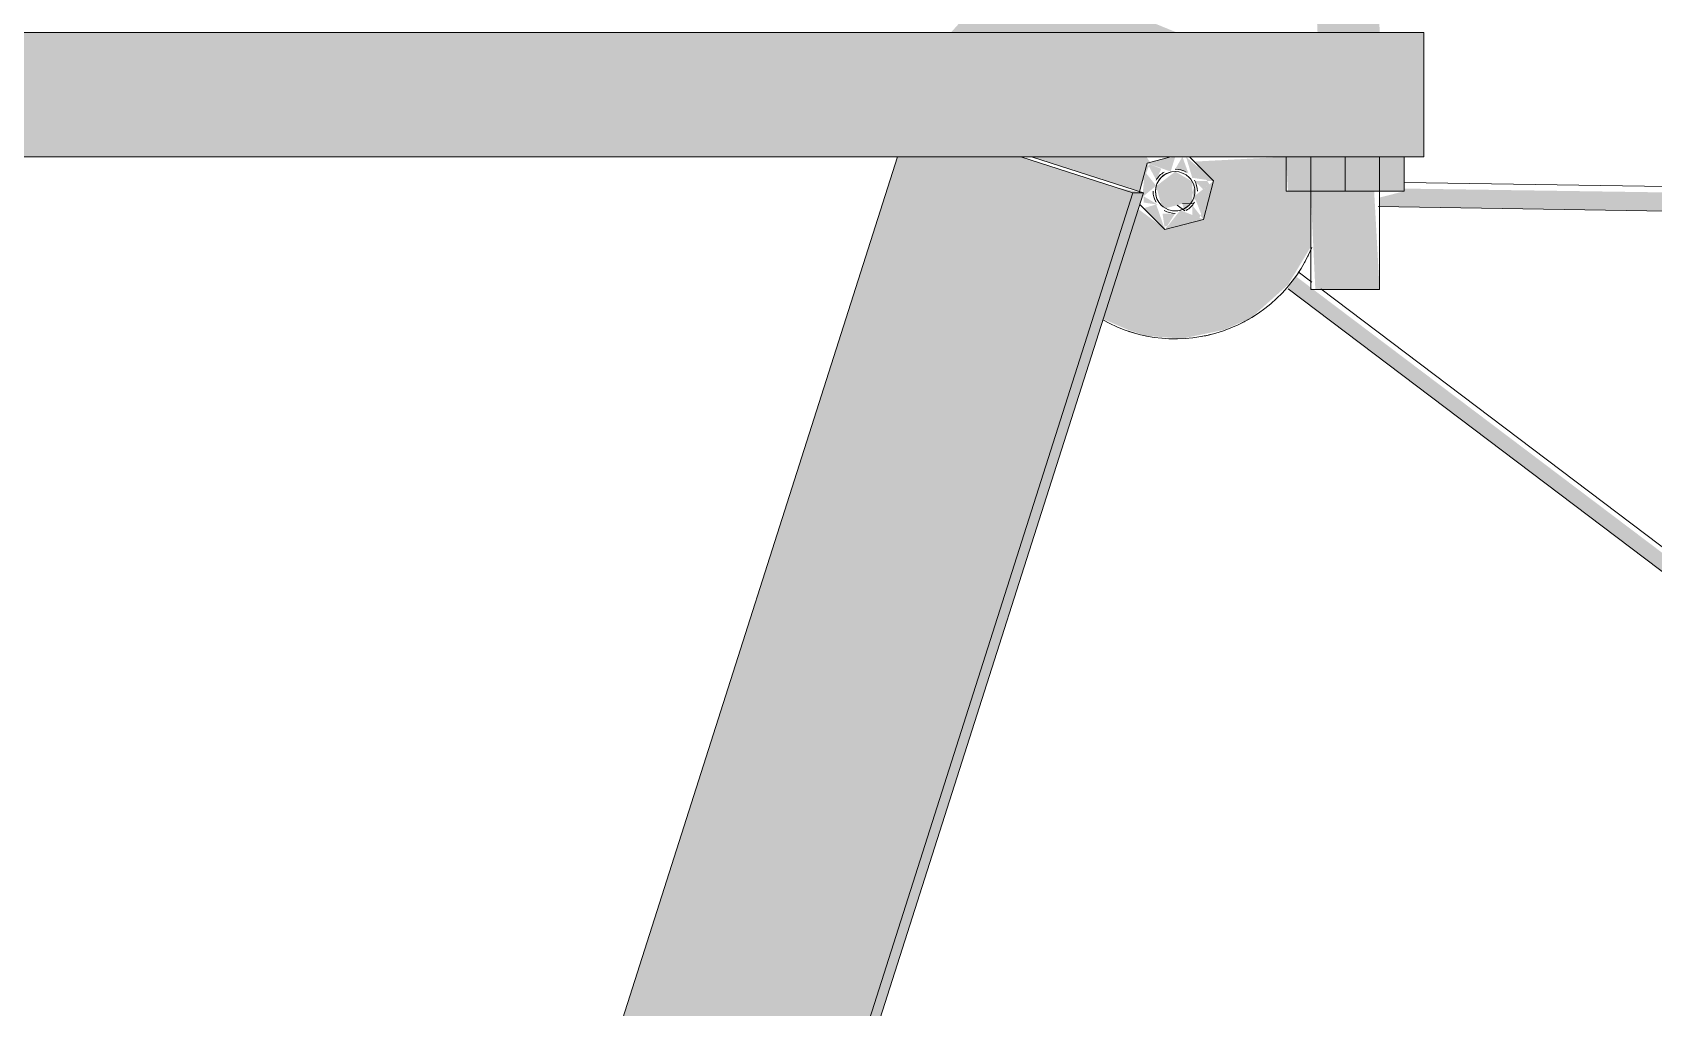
# Model space of a CAD drawing. Header units: inches. Extents: x -55396 to -733, y -290 to 853.
# Drawn here: x -24926.28 to -24905.69, y 270.57 to 282.95 of the extents above; entities that cross this region are included whole.
import ezdxf

# ---------------------------------------------------------------- set-up
doc = ezdxf.new("R2010")
doc.units = ezdxf.units.IN
doc.header["$MEASUREMENT"] = 0
doc.layers.add('Q-SPCQ', color=91, linetype='Continuous', lineweight=9)

# ---------------------------------------------------------------- blocks, each defined once
blk = doc.blocks.new('Basketball_Backstop-Performance_Sports_Systems-3103-Ceiling_Hung - 27_-0_ to 27_-11 7_8_-652462-Section 13')
at = {"layer": 'Q-SPCQ'}
h = blk.add_hatch(color=256, dxfattribs=at)
h.paths.add_polyline_path([(-24909.297, 279.687), (-24909.169, 279.687), (-24909.238, 280.937), (-24910.044, 280.937), (-24909.985, 279.687), (-24909.388, 279.687)], flags=0)
h.paths.add_polyline_path([(-24909.558, 282.955), (-24909.169, 282.955), (-24909.196, 284.763), (-24909.53, 284.859), (-24909.941, 284.795), (-24910.044, 284.75), (-24909.957, 282.955), (-24909.655, 282.955)], flags=0)
h = blk.add_hatch(color=256, dxfattribs=at)
h.paths.add_polyline_path([(-25004.607, 281.375), (-24957.549, 281.375), (-24957.549, 282.955), (-25004.607, 282.955), (-25004.607, 281.617)], flags=0)
h.paths.add_polyline_path([(-24947.051, 281.375), (-24908.607, 281.375), (-24908.607, 282.955), (-24955.674, 282.955), (-24955.674, 281.375)], flags=0)
for points in [[(-24953.243, 152.543), (-24912.302, 280.918), (-24913.725, 281.375), (-24915.294, 281.375), (-24953.198, 162.249), (-24952.96, 162.199), (-24952.876, 162), (-24952.973, 161.772), (-24953.396, 161.789), (-24953.396, 152.592)], [(-24909.607, 280.937), (-24909.607, 281.375), (-24910.357, 281.375), (-24910.332, 280.937)], [(-24908.857, 280.937), (-24908.857, 281.375), (-24909.607, 281.375), (-24909.607, 280.937)], [(-24953.109, 152.543), (-24912.168, 280.918), (-24912.302, 280.918), (-24953.243, 152.543)], [(-24912.302, 280.918), (-24912.168, 280.918), (-24912.492, 280.979)]]:
    blk.add_hatch(color=256, dxfattribs=at).paths.add_polyline_path(points, flags=0)
for p, q in [((-24908.607, 282.955), (-24955.675, 282.955)), ((-24908.607, 282.955), (-24908.607, 281.375)), ((-24908.607, 281.375), (-24955.676, 281.375)), ((-24953.288, 162.237), (-24915.294, 281.375)), ((-24913.725, 281.375), (-24912.302, 280.918)), ((-24912.168, 280.918), (-24913.591, 281.375)), ((-24910.357, 280.937), (-24910.357, 281.375)), ((-24910.044, 281.375), (-24910.044, 279.687)), ((-24909.607, 280.937), (-24909.607, 281.375)), ((-24909.169, 279.687), (-24909.169, 281.375)), ((-24908.857, 280.937), (-24908.857, 281.375)), ((-24912.302, 280.918), (-24953.243, 152.543)), ((-24953.109, 152.543), (-24912.168, 280.918)), ((-24912.302, 280.918), (-24912.168, 280.918)), ((-24909.607, 280.937), (-24910.357, 280.937)), ((-24908.857, 280.937), (-24909.607, 280.937)), ((-24909.169, 279.687), (-24910.044, 279.687))]:
    blk.add_line(p, q, dxfattribs=at)
blk = doc.blocks.new('Basketball_Backstop-Performance_Sports_Systems-3103-Ceiling_Hung - 27_-0_ to 27_-11 7_8_-V22-Section 13')
at = {"layer": 'Q-SPCQ'}
h = blk.add_hatch(color=256, dxfattribs=at)
h.paths.add_polyline_path([(-24911.277, 281.068), (-24911.518, 281.068), (-24911.412, 280.962), (-24911.305, 281.046)], flags=0)
h.paths.add_polyline_path([(-24911.408, 280.58), (-24911.549, 280.761), (-24911.549, 280.636), (-24911.412, 280.582)], flags=0)
h.paths.add_polyline_path([(-24911.677, 279.065), (-24911.148, 279.176), (-24910.802, 279.329), (-24910.332, 279.75), (-24910.044, 280.229), (-24910.044, 280.937), (-24910.357, 280.937), (-24910.357, 281.375), (-24911.523, 281.314), (-24911.301, 280.981), (-24911.471, 280.563), (-24911.931, 280.485), (-24912.234, 280.711), (-24912.68, 279.314), (-24912.364, 279.176), (-24912.136, 279.1)], flags=0)
h.paths.add_polyline_path([(-24911.896, 280.45), (-24911.765, 280.656), (-24911.926, 280.651), (-24911.908, 280.531)], flags=0)
h.paths.add_polyline_path([(-24911.986, 280.767), (-24912.168, 280.874), (-24912.168, 280.794), (-24912.007, 280.77)], flags=0)
h.paths.add_polyline_path([(-24912.122, 281.295), (-24912.007, 281.081), (-24911.942, 281.223), (-24912.057, 281.269)], flags=0)
h.paths.add_polyline_path([(-24912.219, 280.934), (-24912.083, 281.305), (-24912.132, 281.375), (-24913.591, 281.375), (-24912.247, 280.943)], flags=0)
h.paths.add_polyline_path([(-24911.595, 281.158), (-24911.674, 281.375), (-24911.765, 281.219), (-24911.625, 281.181)], flags=0)
h.paths.add_polyline_path([(-24913.212, 282.955), (-24911.747, 282.955), (-24913.842, 283.81), (-24914.614, 282.955), (-24913.242, 282.955)], flags=0)
h = blk.add_hatch(color=256, dxfattribs=at)
h.paths.add_polyline_path([(-24911.896, 280.45), (-24911.412, 280.582), (-24911.701, 280.696)], flags=0)
h.paths.add_polyline_path([(-24911.896, 280.45), (-24912.007, 280.77), (-24912.167, 280.721), (-24911.942, 280.496)], flags=0)
h.paths.add_polyline_path([(-24911.408, 280.58), (-24911.277, 281.068), (-24911.524, 280.873), (-24911.412, 280.59)], flags=0)
h.paths.add_polyline_path([(-24912.122, 281.295), (-24911.823, 281.187), (-24911.765, 281.375), (-24911.942, 281.343)], flags=0)
h.paths.add_polyline_path([(-24912.187, 280.859), (-24912.008, 281.007), (-24912.151, 281.187), (-24912.181, 280.879)], flags=0)
h.paths.add_polyline_path([(-24911.277, 281.068), (-24911.627, 281.375), (-24911.549, 281.108), (-24911.412, 281.088)], flags=0)
blk.add_hatch(color=256, dxfattribs=at).paths.add_polyline_path([(-24911.89, 280.721), (-24911.549, 280.812), (-24911.549, 281.062), (-24911.765, 281.187), (-24912.007, 281.002), (-24911.942, 280.761)], flags=0)
h = blk.add_hatch(color=256, dxfattribs=at)
h.paths.add_polyline_path([(-24770.131, 278.622), (-24770.14, 278.935), (-24908.857, 280.971), (-24908.857, 280.937), (-24909.169, 280.857), (-24909.169, 280.742), (-24770.138, 278.622)], flags=0)
h.paths.add_polyline_path([(-24768.515, 278.625), (-24768.449, 278.753), (-24768.541, 278.795), (-24768.516, 278.627)], flags=0)
h.paths.add_polyline_path([(-24911.511, 280.822), (-24911.508, 281.044), (-24911.549, 280.922), (-24911.515, 280.823)], flags=0)
h = blk.add_hatch(color=256, dxfattribs=at)
h.paths.add_polyline_path([(-24819.699, 211.205), (-24819.585, 211.432), (-24910.242, 279.864), (-24910.332, 279.698), (-24819.764, 211.254)], flags=0)
h.paths.add_polyline_path([(-24911.641, 280.687), (-24911.524, 280.824), (-24911.674, 280.779), (-24911.653, 280.696), (-24911.65, 280.694)], flags=0)
for p, q in [((-24911.823, 281.375), (-24912.122, 281.295)), ((-24911.277, 281.068), (-24911.584, 281.375)), ((-24912.122, 281.295), (-24912.223, 280.918)), ((-24911.408, 280.58), (-24911.277, 281.068)), ((-24770.117, 278.935), (-24908.857, 281.049)), ((-24912.216, 280.769), (-24911.896, 280.45)), ((-24911.74, 280.761), (-24911.641, 280.687)), ((-24911.671, 280.78), (-24911.536, 280.778)), ((-24909.186, 280.742), (-24770.131, 278.622)), ((-24911.896, 280.45), (-24911.408, 280.58)), ((-24910.029, 279.782), (-24910.204, 279.914)), ((-24910.332, 279.698), (-24819.697, 211.203)), ((-24819.554, 211.408), (-24909.916, 279.697))]:
    blk.add_line(p, q, dxfattribs=at)
for radius, start, end in [(0.25, 45, 225), (0.281, 120, 150), (0.25, 105, 150), (0.25, 105, 150), (0.281, 60, 90), (0.281, 180, 210), (0.25, 165, 195), (0.25, 180, 195), (0.25, 225, 45), (0.25, 330, 30), (0.281, 0, 30), (0.25, 240, 315), (0.25, 240, 270), (0.25, 285, 300), (0.281, 300, 330), (0.281, 240, 270), (1.875, 240.5923, 337.6103), (1.875, 330, 334.4034), (1.875, 295.5966, 300), (1.875, 251.0578, 255), (1.875, 265.1058, 270), (1.875, 280.0739, 285)]:
    blk.add_arc((-24911.765, 280.937), radius, start, end, dxfattribs=at)

msp = doc.modelspace()

# ---------------------------------------------------------------- block references
at = {"layer": 'Q-SPCQ'}
for name in ['Basketball_Backstop-Performance_Sports_Systems-3103-Ceiling_Hung - 27_-0_ to 27_-11 7_8_-652462-Section 13', 'Basketball_Backstop-Performance_Sports_Systems-3103-Ceiling_Hung - 27_-0_ to 27_-11 7_8_-V22-Section 13']:
    msp.add_blockref(name, (0, 0), dxfattribs=at)

doc.saveas('drawing.dxf')
